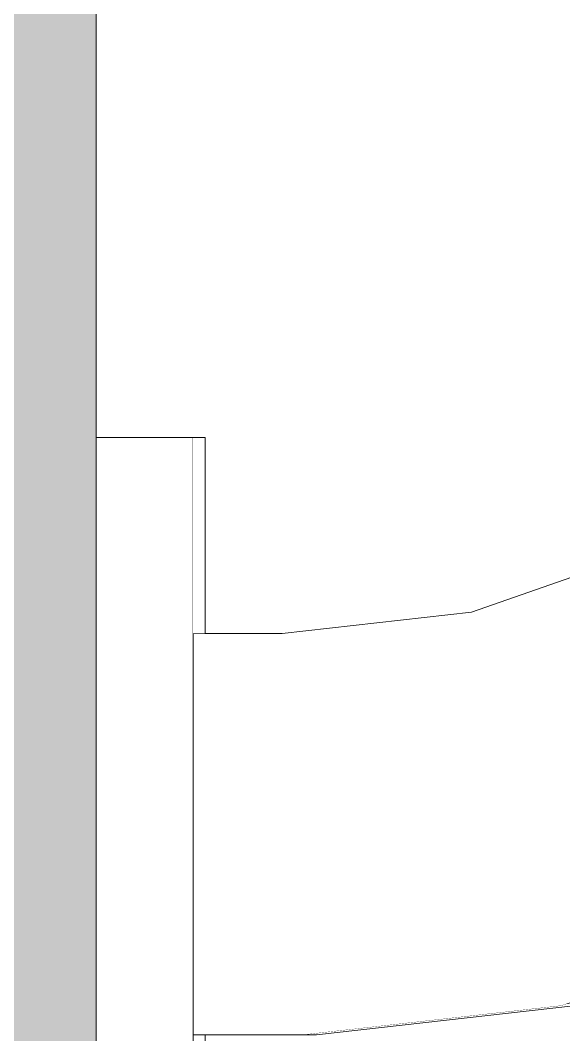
# Model space of a CAD drawing. Header units: millimetres. Extents: x -46169 to 247764, y -86316 to 18123.
# Drawn here: x 237435.7 to 237462.8, y -82237.5 to -82186.9 of the extents above; entities that cross this region are included whole.
import ezdxf

# ---------------------------------------------------------------- set-up
doc = ezdxf.new("R2010")
doc.units = ezdxf.units.MM
doc.header["$MEASUREMENT"] = 0
doc.linetypes.add('Wipeout_Contour', pattern=[1000, 0, -1000])
for name, color, linetype in [('New_A-20-M_Roof', 7, 'Continuous'), ('New_A-25-M_Wall_Int', 7, 'Continuous'), ('New_A-35-M_FFE_Sanitary', 7, 'Continuous')]:
    doc.layers.add(name, color=color, linetype=linetype)
for name, color, linetype, lineweight, true_color in [('New_A-25-M_Wall_Int_Pen_No__107', 7, 'Continuous', 15, 0xa6a6a6), ('New_A-25-M_Wall_Int_Pen_No__27', 7, 'Continuous', 50, 0x2a2a2a), ('New_A-35-M_FFE_Sanitary_Pen_No__74', 7, 'Continuous', 20, 0x606060)]:
    doc.layers.add(name, color=color, linetype=linetype, lineweight=lineweight, true_color=true_color)

# ---------------------------------------------------------------- blocks, each defined once
blk = doc.blocks.new('Section Elem_81_5', base_point=(221877.115, -83027.491))
at = {"color": 254, "linetype": 'Wipeout_Contour', "lineweight": 0, "ltscale": 997328.976935}
blk.add_wipeout([(240783.963, -79427.491), (230618.327, -82957.596), (230624.492, -82975.35), (240841.254, -79427.491)], dxfattribs=at).dxf.layer = 'New_A-20-M_Roof'
blk = doc.blocks.new('Section Elem_119_5', base_point=(221877.115, -83027.491))
at = {"layer": 'New_A-25-M_Wall_Int_Pen_No__107', "linetype": 'Continuous', "lineweight": 0, "true_color": 0xd2d2d2}
blk.add_hatch(color=254, dxfattribs=at).paths.add_polyline_path([(237439.54, -83027.491), (237439.54, -81053.991), (237364.544, -81053.991), (237364.544, -81045.391), (237427.832, -81045.391), (237433.282, -81043.165), (237435.54, -81037.791), (237435.54, -80827.491), (237339.54, -80827.491), (237339.54, -83027.491)])
at = {"layer": 'New_A-25-M_Wall_Int_Pen_No__27', "linetype": 'Continuous'}
blk.add_line((237439.54, -81053.991), (237439.54, -83027.491), dxfattribs=at)
blk = doc.blocks.new('Section Elem_120_5', base_point=(221877.115, -83027.491))
at = {"color": 254, "linetype": 'Wipeout_Contour', "lineweight": 0, "ltscale": 19620256.52847165}
blk.add_wipeout([(237439.54, -82367.435), (237439.54, -83027.491), (237514.723, -83027.491), (237514.723, -82894.334), (237496.069, -82883.783), (237494.423, -82901.791), (237458.423, -82901.791), (237458.423, -82697.491), (237668.438, -82697.491), (237668.438, -82722.491), (237665.65, -82722.491), (237665.65, -82724.491), (237668.438, -82724.491), (237668.438, -83027.491), (237974.367, -83027.491), (237974.367, -80927.491), (238975.378, -80927.491), (238974.61, -80921.646), (238974.61, -80910.991), (238994.575, -80910.991), (238994.575, -80920.335), (238994.998, -80923.557), (238995.987, -80925.948), (238997.559, -80928.001), (238999.609, -80929.576), (239001.996, -80930.567), (239005.211, -80930.991), (239018.455, -80930.991), (239018.455, -80757.524), (237439.54, -80757.524), (237439.54, -81607.714), (237444.937, -81607.714), (237444.937, -81617.492), (237450.499, -81617.492), (237463.302, -81618.935), (237475.997, -81623.377), (237487.385, -81630.532), (237496.895, -81640.043), (237504.051, -81651.431), (237508.493, -81664.126), (237509.935, -81676.929), (237509.935, -82178.052), (237508.493, -82190.856), (237504.051, -82203.55), (237496.895, -82214.939), (237487.385, -82224.449), (237475.997, -82231.604), (237463.302, -82236.047), (237450.499, -82237.489), (237444.937, -82237.489), (237444.937, -82247.491), (237439.54, -82247.491), (237439.54, -82287.491), (237739.569, -82287.491), (237739.569, -82330.348), (237723.771, -82330.348), (237692.177, -82387.491), (237628.987, -82444.634), (237565.797, -82473.205), (237553.139, -82480.348), (237553.303, -82480.348), (237553.303, -82481.776), (237553.139, -82481.776), (237553.139, -82487.491), (237515.265, -82487.491), (237515.265, -82480.348), (237502.607, -82473.205), (237502.607, -82444.634), (237465.077, -82444.634), (237465.074, -82451.776), (237465.074, -82444.634), (237465.043, -82444.634), (237465.043, -82458.919), (237439.827, -82458.919), (237439.81, -82451.776), (237439.797, -82416.062), (237439.792, -82387.491), (237439.791, -82367.435)], dxfattribs=at).dxf.layer = 'New_A-25-M_Wall_Int'
at = {"color": 254, "linetype": 'Wipeout_Contour', "lineweight": 0, "ltscale": 5526426.862832442}
blk.add_wipeout([(237444.937, -81647.491), (237439.54, -81647.491), (237439.54, -82207.714), (237444.937, -82207.714), (237444.937, -82217.492), (237448.777, -82217.492), (237458.226, -82216.428), (237466.668, -82213.474), (237474.24, -82208.716), (237480.564, -82202.392), (237485.322, -82194.819), (237488.276, -82186.378), (237489.34, -82176.929), (237489.34, -81678.052), (237488.276, -81668.604), (237485.322, -81660.162), (237480.564, -81652.59), (237474.24, -81646.266), (237466.668, -81641.508), (237458.226, -81638.554), (237448.777, -81637.489), (237444.937, -81637.489)], dxfattribs=at).dxf.layer = 'New_A-25-M_Wall_Int'
blk = doc.blocks.new('Section Elem_168_5', base_point=(221877.115, -83027.491))
at = {"color": 254, "linetype": 'Wipeout_Contour', "lineweight": 0, "ltscale": 1005217.855589206}
blk.add_wipeout([(237475.399, -82231.604), (237475.346, -82231.494), (237462.677, -82235.927), (237462.704, -82236.047)], dxfattribs=at).dxf.layer = 'New_A-35-M_FFE_Sanitary'
at = {"color": 254, "linetype": 'Wipeout_Contour', "lineweight": 0, "ltscale": 1005217.18363605}
blk.add_wipeout([(237475.346, -82231.494), (237475.161, -82231.111), (237462.582, -82235.513), (237462.677, -82235.927)], dxfattribs=at).dxf.layer = 'New_A-35-M_FFE_Sanitary'
at = {"color": 254, "linetype": 'Wipeout_Contour', "lineweight": 0, "ltscale": 1005215.782226155}
blk.add_wipeout([(237475.161, -82231.111), (237474.852, -82230.469), (237462.423, -82234.817), (237462.582, -82235.513)], dxfattribs=at).dxf.layer = 'New_A-35-M_FFE_Sanitary'
at = {"color": 254, "linetype": 'Wipeout_Contour', "lineweight": 0, "ltscale": 1005173.558051683}
blk.add_wipeout([(237462.704, -82236.047), (237462.677, -82235.927), (237449.894, -82237.367), (237449.9, -82237.489)], dxfattribs=at).dxf.layer = 'New_A-35-M_FFE_Sanitary'
at = {"color": 254, "linetype": 'Wipeout_Contour', "lineweight": 0, "ltscale": 1005213.69395978}
blk.add_wipeout([(237474.852, -82230.469), (237474.426, -82229.585), (237462.205, -82233.861), (237462.423, -82234.817)], dxfattribs=at).dxf.layer = 'New_A-35-M_FFE_Sanitary'
at = {"color": 254, "linetype": 'Wipeout_Contour', "lineweight": 0, "ltscale": 1005173.064585685}
blk.add_wipeout([(237462.677, -82235.927), (237462.582, -82235.513), (237449.87, -82236.946), (237449.894, -82237.367)], dxfattribs=at).dxf.layer = 'New_A-35-M_FFE_Sanitary'
at = {"color": 254, "linetype": 'Wipeout_Contour', "lineweight": 0, "ltscale": 1005210.982306642}
blk.add_wipeout([(237474.426, -82229.585), (237473.897, -82228.487), (237461.934, -82232.673), (237462.205, -82233.861)], dxfattribs=at).dxf.layer = 'New_A-35-M_FFE_Sanitary'
at = {"color": 254, "linetype": 'Wipeout_Contour', "lineweight": 0, "ltscale": 1005172.035000193}
blk.add_wipeout([(237462.582, -82235.513), (237462.423, -82234.817), (237449.83, -82236.237), (237449.87, -82236.946)], dxfattribs=at).dxf.layer = 'New_A-35-M_FFE_Sanitary'
at = {"color": 254, "linetype": 'Wipeout_Contour', "lineweight": 0, "ltscale": 1005139.820044809}
blk.add_wipeout([(237449.9, -82237.489), (237449.894, -82237.367), (237444.339, -82237.368), (237444.339, -82237.489)], dxfattribs=at).dxf.layer = 'New_A-35-M_FFE_Sanitary'
at = {"color": 254, "linetype": 'Wipeout_Contour', "lineweight": 0, "ltscale": 1005207.72967226}
blk.add_wipeout([(237473.897, -82228.487), (237473.282, -82227.208), (237461.618, -82231.289), (237461.934, -82232.673)], dxfattribs=at).dxf.layer = 'New_A-35-M_FFE_Sanitary'
at = {"color": 254, "linetype": 'Wipeout_Contour', "lineweight": 0, "ltscale": 1005170.500509826}
blk.add_wipeout([(237462.423, -82234.817), (237462.205, -82233.861), (237449.775, -82235.262), (237449.83, -82236.237)], dxfattribs=at).dxf.layer = 'New_A-35-M_FFE_Sanitary'
at = {"color": 254, "linetype": 'Wipeout_Contour', "lineweight": 0, "ltscale": 1005139.438381387}
blk.add_wipeout([(237449.894, -82237.367), (237449.87, -82236.946), (237444.339, -82236.946), (237444.339, -82237.368)], dxfattribs=at).dxf.layer = 'New_A-35-M_FFE_Sanitary'
at = {"layer": 'New_A-35-M_FFE_Sanitary_Pen_No__74', "linetype": 'Continuous'}
blk.add_line((237475.399, -82231.604), (237462.704, -82236.047), dxfattribs=at)
at = {"color": 254, "linetype": 'Wipeout_Contour', "lineweight": 0, "ltscale": 1005204.03488897}
blk.add_wipeout([(237473.282, -82227.208), (237472.597, -82225.787), (237461.267, -82229.752), (237461.618, -82231.289)], dxfattribs=at).dxf.layer = 'New_A-35-M_FFE_Sanitary'
at = {"color": 254, "linetype": 'Wipeout_Contour', "lineweight": 0, "ltscale": 1005168.507711287}
blk.add_wipeout([(237462.205, -82233.861), (237461.934, -82232.673), (237449.707, -82234.051), (237449.775, -82235.262)], dxfattribs=at).dxf.layer = 'New_A-35-M_FFE_Sanitary'
at = {"color": 254, "linetype": 'Wipeout_Contour', "lineweight": 0, "ltscale": 1005138.641028055}
blk.add_wipeout([(237449.87, -82236.946), (237449.83, -82236.237), (237444.339, -82236.237), (237444.339, -82236.946)], dxfattribs=at).dxf.layer = 'New_A-35-M_FFE_Sanitary'
at = {"color": 254, "linetype": 'Wipeout_Contour', "lineweight": 0, "ltscale": 1005200.010208391}
blk.add_wipeout([(237472.597, -82225.787), (237471.866, -82224.268), (237460.892, -82228.108), (237461.267, -82229.752)], dxfattribs=at).dxf.layer = 'New_A-35-M_FFE_Sanitary'
at = {"color": 254, "linetype": 'Wipeout_Contour', "lineweight": 0, "ltscale": 1005166.117142724}
blk.add_wipeout([(237461.934, -82232.673), (237461.618, -82231.289), (237449.628, -82232.641), (237449.707, -82234.051)], dxfattribs=at).dxf.layer = 'New_A-35-M_FFE_Sanitary'
at = {"color": 254, "linetype": 'Wipeout_Contour', "lineweight": 0, "ltscale": 1005137.452205722}
blk.add_wipeout([(237449.83, -82236.237), (237449.775, -82235.262), (237444.339, -82235.262), (237444.339, -82236.237)], dxfattribs=at).dxf.layer = 'New_A-35-M_FFE_Sanitary'
at = {"layer": 'New_A-35-M_FFE_Sanitary_Pen_No__74', "linetype": 'Continuous'}
blk.add_line((237462.704, -82236.047), (237449.9, -82237.489), dxfattribs=at)
at = {"color": 254, "linetype": 'Wipeout_Contour', "lineweight": 0, "ltscale": 1005195.777887301}
blk.add_wipeout([(237471.866, -82224.268), (237471.109, -82222.696), (237460.504, -82226.407), (237460.892, -82228.108)], dxfattribs=at).dxf.layer = 'New_A-35-M_FFE_Sanitary'
at = {"color": 254, "linetype": 'Wipeout_Contour', "lineweight": 0, "ltscale": 1005163.401430418}
blk.add_wipeout([(237461.618, -82231.289), (237461.267, -82229.752), (237449.54, -82231.074), (237449.628, -82232.641)], dxfattribs=at).dxf.layer = 'New_A-35-M_FFE_Sanitary'
at = {"color": 254, "linetype": 'Wipeout_Contour', "lineweight": 0, "ltscale": 1005135.908059833}
blk.add_wipeout([(237449.775, -82235.262), (237449.707, -82234.051), (237444.339, -82234.051), (237444.339, -82235.262)], dxfattribs=at).dxf.layer = 'New_A-35-M_FFE_Sanitary'
at = {"color": 254, "linetype": 'Wipeout_Contour', "lineweight": 0, "ltscale": 1005191.46647143}
blk.add_wipeout([(237471.109, -82222.696), (237470.35, -82221.12), (237460.114, -82224.701), (237460.504, -82226.407)], dxfattribs=at).dxf.layer = 'New_A-35-M_FFE_Sanitary'
at = {"color": 254, "linetype": 'Wipeout_Contour', "lineweight": 0, "ltscale": 1005160.443073734}
blk.add_wipeout([(237461.267, -82229.752), (237460.892, -82228.108), (237449.446, -82229.398), (237449.54, -82231.074)], dxfattribs=at).dxf.layer = 'New_A-35-M_FFE_Sanitary'
at = {"color": 254, "linetype": 'Wipeout_Contour', "lineweight": 0, "ltscale": 1005134.055529085}
blk.add_wipeout([(237449.707, -82234.051), (237449.628, -82232.641), (237444.339, -82232.641), (237444.339, -82234.051)], dxfattribs=at).dxf.layer = 'New_A-35-M_FFE_Sanitary'
at = {"color": 254, "linetype": 'Wipeout_Contour', "lineweight": 0, "ltscale": 1005120.180745528}
blk.add_wipeout([(237439.54, -82239.96), (237444.339, -82239.96), (237444.339, -82234.797), (237439.54, -82234.797)], dxfattribs=at).dxf.layer = 'New_A-35-M_FFE_Sanitary'
at = {"layer": 'New_A-35-M_FFE_Sanitary_Pen_No__74', "linetype": 'Continuous'}
blk.add_line((237449.9, -82237.489), (237444.339, -82237.489), dxfattribs=at)
at = {"color": 254, "linetype": 'Wipeout_Contour', "lineweight": 0, "ltscale": 1005187.206890956}
blk.add_wipeout([(237470.35, -82221.12), (237469.611, -82219.586), (237459.736, -82223.042), (237460.114, -82224.701)], dxfattribs=at).dxf.layer = 'New_A-35-M_FFE_Sanitary'
at = {"color": 254, "linetype": 'Wipeout_Contour', "lineweight": 0, "ltscale": 1005157.331933689}
blk.add_wipeout([(237460.892, -82228.108), (237460.504, -82226.407), (237449.349, -82227.665), (237449.446, -82229.398)], dxfattribs=at).dxf.layer = 'New_A-35-M_FFE_Sanitary'
at = {"color": 254, "linetype": 'Wipeout_Contour', "lineweight": 0, "ltscale": 1005131.950914627}
blk.add_wipeout([(237449.628, -82232.641), (237449.54, -82231.074), (237444.339, -82231.074), (237444.339, -82232.641)], dxfattribs=at).dxf.layer = 'New_A-35-M_FFE_Sanitary'
at = {"color": 254, "linetype": 'Wipeout_Contour', "lineweight": 0, "ltscale": 1005183.128487331}
blk.add_wipeout([(237469.611, -82219.586), (237468.916, -82218.143), (237459.379, -82221.48), (237459.736, -82223.042)], dxfattribs=at).dxf.layer = 'New_A-35-M_FFE_Sanitary'
at = {"color": 254, "linetype": 'Wipeout_Contour', "lineweight": 0, "ltscale": 1005154.16250088}
blk.add_wipeout([(237460.504, -82226.407), (237460.114, -82224.701), (237449.251, -82225.926), (237449.349, -82227.665)], dxfattribs=at).dxf.layer = 'New_A-35-M_FFE_Sanitary'
at = {"color": 254, "linetype": 'Wipeout_Contour', "lineweight": 0, "ltscale": 1005129.658166933}
blk.add_wipeout([(237449.54, -82231.074), (237449.446, -82229.398), (237444.339, -82229.399), (237444.339, -82231.074)], dxfattribs=at).dxf.layer = 'New_A-35-M_FFE_Sanitary'
at = {"color": 254, "linetype": 'Wipeout_Contour', "lineweight": 0, "ltscale": 1005179.355093003}
blk.add_wipeout([(237468.916, -82218.143), (237468.285, -82216.832), (237459.056, -82220.062), (237459.379, -82221.48)], dxfattribs=at).dxf.layer = 'New_A-35-M_FFE_Sanitary'
at = {"color": 254, "linetype": 'Wipeout_Contour', "lineweight": 0, "ltscale": 1005151.031025764}
blk.add_wipeout([(237460.114, -82224.701), (237459.736, -82223.042), (237449.156, -82224.235), (237449.251, -82225.926)], dxfattribs=at).dxf.layer = 'New_A-35-M_FFE_Sanitary'
at = {"color": 254, "linetype": 'Wipeout_Contour', "lineweight": 0, "ltscale": 1005127.246941444}
blk.add_wipeout([(237449.446, -82229.398), (237449.349, -82227.665), (237444.339, -82227.665), (237444.339, -82229.399)], dxfattribs=at).dxf.layer = 'New_A-35-M_FFE_Sanitary'
at = {"color": 254, "linetype": 'Wipeout_Contour', "lineweight": 0, "ltscale": 1005176.001283472}
blk.add_wipeout([(237468.285, -82216.832), (237467.738, -82215.696), (237458.775, -82218.832), (237459.056, -82220.062)], dxfattribs=at).dxf.layer = 'New_A-35-M_FFE_Sanitary'
at = {"color": 254, "linetype": 'Wipeout_Contour', "lineweight": 0, "ltscale": 1005148.032598646}
blk.add_wipeout([(237459.736, -82223.042), (237459.379, -82221.48), (237449.067, -82222.642), (237449.156, -82224.235)], dxfattribs=at).dxf.layer = 'New_A-35-M_FFE_Sanitary'
at = {"color": 254, "linetype": 'Wipeout_Contour', "lineweight": 0, "ltscale": 1005124.790482176}
blk.add_wipeout([(237449.349, -82227.665), (237449.251, -82225.926), (237444.339, -82225.926), (237444.339, -82227.665)], dxfattribs=at).dxf.layer = 'New_A-35-M_FFE_Sanitary'
at = {"color": 254, "linetype": 'Wipeout_Contour', "lineweight": 0, "ltscale": 1005112.997171144}
blk.add_wipeout([(237439.54, -82234.797), (237444.339, -82234.797), (237444.339, -82228.985), (237439.54, -82228.985)], dxfattribs=at).dxf.layer = 'New_A-35-M_FFE_Sanitary'
at = {"layer": 'New_A-35-M_FFE_Sanitary_Pen_No__74', "linetype": 'Continuous'}
blk.add_line((237444.339, -82239.96), (237444.339, -82234.797), dxfattribs=at)
at = {"color": 254, "linetype": 'Wipeout_Contour', "lineweight": 0, "ltscale": 1005173.168914785}
blk.add_wipeout([(237467.738, -82215.696), (237467.29, -82214.767), (237458.545, -82217.827), (237458.775, -82218.832)], dxfattribs=at).dxf.layer = 'New_A-35-M_FFE_Sanitary'
at = {"color": 254, "linetype": 'Wipeout_Contour', "lineweight": 0, "ltscale": 1005145.258268208}
blk.add_wipeout([(237459.379, -82221.48), (237459.056, -82220.062), (237448.986, -82221.197), (237449.067, -82222.642)], dxfattribs=at).dxf.layer = 'New_A-35-M_FFE_Sanitary'
at = {"color": 254, "linetype": 'Wipeout_Contour', "lineweight": 0, "ltscale": 1005122.363397764}
blk.add_wipeout([(237449.251, -82225.926), (237449.156, -82224.235), (237444.339, -82224.235), (237444.339, -82225.926)], dxfattribs=at).dxf.layer = 'New_A-35-M_FFE_Sanitary'
at = {"color": 254, "linetype": 'Wipeout_Contour', "lineweight": 0, "ltscale": 1005170.944049122}
blk.add_wipeout([(237467.29, -82214.767), (237466.957, -82214.074), (237458.374, -82217.077), (237458.545, -82217.827)], dxfattribs=at).dxf.layer = 'New_A-35-M_FFE_Sanitary'
at = {"color": 254, "linetype": 'Wipeout_Contour', "lineweight": 0, "ltscale": 1005142.792286054}
blk.add_wipeout([(237459.056, -82220.062), (237458.775, -82218.832), (237448.915, -82219.943), (237448.986, -82221.197)], dxfattribs=at).dxf.layer = 'New_A-35-M_FFE_Sanitary'
at = {"color": 254, "linetype": 'Wipeout_Contour', "lineweight": 0, "ltscale": 1005120.039397534}
blk.add_wipeout([(237449.156, -82224.235), (237449.067, -82222.642), (237444.339, -82222.642), (237444.339, -82224.235)], dxfattribs=at).dxf.layer = 'New_A-35-M_FFE_Sanitary'
at = {"color": 254, "linetype": 'Wipeout_Contour', "lineweight": 0, "ltscale": 1005169.394357069}
blk.add_wipeout([(237466.957, -82214.074), (237466.747, -82213.639), (237458.267, -82216.606), (237458.374, -82217.077)], dxfattribs=at).dxf.layer = 'New_A-35-M_FFE_Sanitary'
at = {"color": 254, "linetype": 'Wipeout_Contour', "lineweight": 0, "ltscale": 1005140.709560834}
blk.add_wipeout([(237458.775, -82218.832), (237458.545, -82217.827), (237448.858, -82218.919), (237448.915, -82219.943)], dxfattribs=at).dxf.layer = 'New_A-35-M_FFE_Sanitary'
at = {"color": 254, "linetype": 'Wipeout_Contour', "lineweight": 0, "ltscale": 1005117.889056216}
blk.add_wipeout([(237449.067, -82222.642), (237448.986, -82221.197), (237444.339, -82221.197), (237444.339, -82222.642)], dxfattribs=at).dxf.layer = 'New_A-35-M_FFE_Sanitary'
at = {"color": 254, "linetype": 'Wipeout_Contour', "lineweight": 0, "ltscale": 1005105.302201398}
blk.add_wipeout([(237439.54, -82228.985), (237444.339, -82228.985), (237444.339, -82223.04), (237439.54, -82223.04)], dxfattribs=at).dxf.layer = 'New_A-35-M_FFE_Sanitary'
at = {"layer": 'New_A-35-M_FFE_Sanitary_Pen_No__74', "linetype": 'Continuous'}
blk.add_line((237444.339, -82234.797), (237444.339, -82228.985), dxfattribs=at)
at = {"color": 254, "linetype": 'Wipeout_Contour', "lineweight": 0, "ltscale": 1005168.567068587}
blk.add_wipeout([(237466.747, -82213.639), (237466.668, -82213.474), (237458.226, -82216.428), (237458.267, -82216.606)], dxfattribs=at).dxf.layer = 'New_A-35-M_FFE_Sanitary'
at = {"color": 254, "linetype": 'Wipeout_Contour', "lineweight": 0, "ltscale": 1005139.073399614}
blk.add_wipeout([(237458.545, -82217.827), (237458.374, -82217.077), (237448.815, -82218.155), (237448.858, -82218.919)], dxfattribs=at).dxf.layer = 'New_A-35-M_FFE_Sanitary'
at = {"color": 254, "linetype": 'Wipeout_Contour', "lineweight": 0, "ltscale": 1005115.977674761}
blk.add_wipeout([(237448.986, -82221.197), (237448.915, -82219.943), (237444.339, -82219.943), (237444.339, -82221.197)], dxfattribs=at).dxf.layer = 'New_A-35-M_FFE_Sanitary'
at = {"color": 254, "linetype": 'Wipeout_Contour', "lineweight": 0, "ltscale": 1005137.93360792}
blk.add_wipeout([(237458.374, -82217.077), (237458.267, -82216.606), (237448.788, -82217.674), (237448.815, -82218.155)], dxfattribs=at).dxf.layer = 'New_A-35-M_FFE_Sanitary'
at = {"color": 254, "linetype": 'Wipeout_Contour', "lineweight": 0, "ltscale": 1005114.363301506}
blk.add_wipeout([(237448.915, -82219.943), (237448.858, -82218.919), (237444.339, -82218.919), (237444.339, -82219.943)], dxfattribs=at).dxf.layer = 'New_A-35-M_FFE_Sanitary'
at = {"color": 254, "linetype": 'Wipeout_Contour', "lineweight": 0, "ltscale": 1005137.325017315}
blk.add_wipeout([(237458.267, -82216.606), (237458.226, -82216.428), (237448.777, -82217.492), (237448.788, -82217.674)], dxfattribs=at).dxf.layer = 'New_A-35-M_FFE_Sanitary'
at = {"color": 254, "linetype": 'Wipeout_Contour', "lineweight": 0, "ltscale": 1005113.094972774}
blk.add_wipeout([(237448.858, -82218.919), (237448.815, -82218.155), (237444.339, -82218.155), (237444.339, -82218.919)], dxfattribs=at).dxf.layer = 'New_A-35-M_FFE_Sanitary'
at = {"layer": 'New_A-35-M_FFE_Sanitary_Pen_No__74', "linetype": 'Continuous'}
blk.add_line((237466.668, -82213.474), (237458.226, -82216.428), dxfattribs=at)
at = {"color": 254, "linetype": 'Wipeout_Contour', "lineweight": 0, "ltscale": 1005112.211224691}
blk.add_wipeout([(237448.815, -82218.155), (237448.788, -82217.674), (237444.339, -82217.674), (237444.339, -82218.155)], dxfattribs=at).dxf.layer = 'New_A-35-M_FFE_Sanitary'
at = {"color": 254, "linetype": 'Wipeout_Contour', "lineweight": 0, "ltscale": 1005111.738910136}
blk.add_wipeout([(237448.788, -82217.674), (237448.777, -82217.492), (237444.339, -82217.492), (237444.339, -82217.674)], dxfattribs=at).dxf.layer = 'New_A-35-M_FFE_Sanitary'
at = {"layer": 'New_A-35-M_FFE_Sanitary_Pen_No__74', "linetype": 'Continuous'}
blk.add_line((237458.226, -82216.428), (237448.777, -82217.492), dxfattribs=at)
at = {"color": 254, "linetype": 'Wipeout_Contour', "lineweight": 0, "ltscale": 1005097.779598902}
blk.add_wipeout([(237439.54, -82223.04), (237444.339, -82223.04), (237444.339, -82217.491), (237439.54, -82217.491)], dxfattribs=at).dxf.layer = 'New_A-35-M_FFE_Sanitary'
at = {"layer": 'New_A-35-M_FFE_Sanitary_Pen_No__74', "linetype": 'Continuous'}
blk.add_line((237444.339, -82228.985), (237444.339, -82223.04), dxfattribs=at)
at = {"color": 254, "linetype": 'Wipeout_Contour', "lineweight": 0, "ltscale": 1005091.09768783}
blk.add_wipeout([(237439.54, -82217.491), (237444.339, -82217.491), (237444.339, -82212.83), (237439.54, -82212.83)], dxfattribs=at).dxf.layer = 'New_A-35-M_FFE_Sanitary'
at = {"layer": 'New_A-35-M_FFE_Sanitary_Pen_No__74', "linetype": 'Continuous'}
for p, q in [((237444.339, -82223.04), (237444.339, -82217.491)), ((237448.777, -82217.492), (237444.339, -82217.492))]:
    blk.add_line(p, q, dxfattribs=at)
at = {"color": 254, "linetype": 'Wipeout_Contour', "lineweight": 0, "ltscale": 1005085.849985702}
blk.add_wipeout([(237439.54, -82212.83), (237444.339, -82212.83), (237444.339, -82209.471), (237439.54, -82209.471)], dxfattribs=at).dxf.layer = 'New_A-35-M_FFE_Sanitary'
at = {"layer": 'New_A-35-M_FFE_Sanitary_Pen_No__74', "linetype": 'Continuous'}
blk.add_line((237444.339, -82217.491), (237444.339, -82212.83), dxfattribs=at)
at = {"color": 254, "linetype": 'Wipeout_Contour', "lineweight": 0, "ltscale": 1005082.502571046}
blk.add_wipeout([(237439.54, -82209.471), (237444.339, -82209.471), (237444.339, -82207.714), (237439.54, -82207.714)], dxfattribs=at).dxf.layer = 'New_A-35-M_FFE_Sanitary'
at = {"layer": 'New_A-35-M_FFE_Sanitary_Pen_No__74', "linetype": 'Continuous'}
for p, q in [((237444.339, -82207.714), (237439.54, -82207.714)), ((237444.339, -82209.471), (237444.339, -82207.714)), ((237444.339, -82212.83), (237444.339, -82209.471))]:
    blk.add_line(p, q, dxfattribs=at)
blk = doc.blocks.new('Section Elem_169_5', base_point=(221877.115, -83027.491))
at = {"layer": 'New_A-35-M_FFE_Sanitary_Pen_No__74', "linetype": 'Continuous'}
blk.add_line((237444.937, -82239.96), (237444.937, -82237.489), dxfattribs=at)
at = {"color": 254, "linetype": 'Wipeout_Contour', "lineweight": 0, "ltscale": 1005101.297693531}
blk.add_wipeout([(237444.339, -82212.83), (237444.339, -82217.491), (237444.937, -82217.491), (237444.937, -82212.83)], dxfattribs=at).dxf.layer = 'New_A-35-M_FFE_Sanitary'
at = {"color": 254, "linetype": 'Wipeout_Contour', "lineweight": 0, "ltscale": 1507773.336491315}
blk.add_wipeout([(237450.495, -82237.422), (237450.499, -82237.489), (237463.302, -82236.047), (237463.275, -82235.927), (237462.936, -82235.965), (237462.704, -82236.047)], dxfattribs=at).dxf.layer = 'New_A-35-M_FFE_Sanitary'
at = {"color": 254, "linetype": 'Wipeout_Contour', "lineweight": 0, "ltscale": 1005096.050043551}
blk.add_wipeout([(237444.339, -82209.471), (237444.339, -82212.83), (237444.937, -82212.83), (237444.937, -82209.471)], dxfattribs=at).dxf.layer = 'New_A-35-M_FFE_Sanitary'
at = {"color": 254, "linetype": 'Wipeout_Contour', "lineweight": 0, "ltscale": 753863.613391}
blk.add_wipeout([(237450.495, -82237.422), (237449.9, -82237.489), (237450.499, -82237.489)], dxfattribs=at).dxf.layer = 'New_A-35-M_FFE_Sanitary'
at = {"layer": 'New_A-35-M_FFE_Sanitary_Pen_No__74', "linetype": 'Continuous'}
for p, q in [((237444.937, -82217.491), (237444.937, -82212.83)), ((237463.302, -82236.047), (237450.499, -82237.489)), ((237450.499, -82237.489), (237449.9, -82237.489))]:
    blk.add_line(p, q, dxfattribs=at)
at = {"color": 254, "linetype": 'Wipeout_Contour', "lineweight": 0, "ltscale": 1005092.702671994}
blk.add_wipeout([(237444.339, -82207.714), (237444.339, -82209.471), (237444.937, -82209.471), (237444.937, -82207.714)], dxfattribs=at).dxf.layer = 'New_A-35-M_FFE_Sanitary'
at = {"layer": 'New_A-35-M_FFE_Sanitary_Pen_No__74', "linetype": 'Continuous'}
for p, q in [((237444.937, -82207.714), (237444.339, -82207.714)), ((237444.937, -82209.471), (237444.937, -82207.714)), ((237444.937, -82212.83), (237444.937, -82209.471))]:
    blk.add_line(p, q, dxfattribs=at)

msp = doc.modelspace()

# ---------------------------------------------------------------- block references
at = {"layer": 'New_A-20-M_Roof'}
msp.add_blockref('Section Elem_81_5', (221877.115, -83027.491), dxfattribs=at)

# ---------------------------------------------------------------- next in the draw order: block references
at = {"layer": 'New_A-25-M_Wall_Int'}
msp.add_blockref('Section Elem_119_5', (221877.115, -83027.491), dxfattribs=at)

# ---------------------------------------------------------------- next in the draw order: block references
msp.add_blockref('Section Elem_120_5', (221877.115, -83027.491), dxfattribs=at)

# ---------------------------------------------------------------- next in the draw order: block references
at = {"layer": 'New_A-35-M_FFE_Sanitary'}
msp.add_blockref('Section Elem_168_5', (221877.115, -83027.491), dxfattribs=at)

# ---------------------------------------------------------------- next in the draw order: block references
msp.add_blockref('Section Elem_169_5', (221877.115, -83027.491), dxfattribs=at)

doc.saveas('drawing.dxf')
